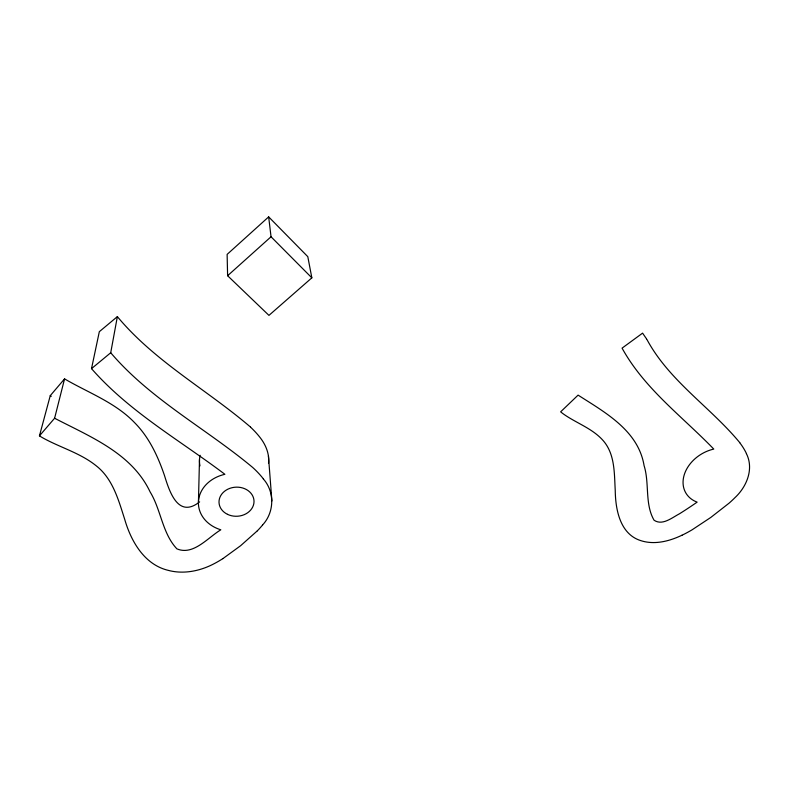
<?xml version="1.0" encoding="UTF-8"?>
<svg xmlns="http://www.w3.org/2000/svg" width="789" height="789" viewBox="0 0 789 789"><rect width="100%" height="100%" fill="white"/><g stroke="black" fill="none" stroke-linecap="round" stroke-linejoin="round"><path stroke-width="1.18" d="M198.453 501.469L199.489 459.504M268.536 463.202C269.572 454.188 265.952 445.262 260.577 438.171A99.838 83.062 1.5 0 0 250.547 427.174M199.637 501.863C178.136 518.906 169.497 491.754 164.457 475.432C157.918 456.298 149.17 437.412 134.781 422.855C115.342 402.479 88.368 392.794 64.56 378.878L54.609 418.239C90.222 436.771 131.842 453.182 150.117 491.932C161.094 509.832 162.258 533.305 176.884 548.838C193.216 555.89 207.842 537.595 220.831 529.804A35.081 29.134 -2.7 0 1 198.473 501.173A35.081 29.134 -2.7 0 1 224.895 474.307C179.616 440.104 129.307 411.819 91.514 368.641L110.716 352.752L117.364 316.626C154.713 361.54 206.767 389.569 250.596 427.135M91.514 368.641L99.325 331.686L117.364 316.626M222.814 558.651A111.574 92.293 2.8 0 1 212.872 564.352C199.213 571.246 183.127 574.382 168.136 570.329C144.348 564.618 130.994 541.224 124.701 519.31C118.518 500.088 112.817 478.676 96.1 465.717C80.784 453.379 61.503 447.925 44.391 438.743A82.401 70.211 12 0 1 39.45 435.863L50.259 395.664L64.56 378.878M262.559 524.991C274.394 512.377 274.917 491.892 263.309 478.913M39.45 435.863L54.609 418.239M257.372 530.8L240.625 545.702L222.833 558.661M268.664 216.876L227.124 254.393L227.607 275.726L268.95 315.383L311.842 277.846L307.799 256.662L268.664 216.876L271.041 236.769L311.842 277.846M227.607 275.726L271.041 236.769M681.982 535.218C669.319 541.274 654.436 545.12 640.668 540.593C619.947 534.025 615.479 509.398 615.242 490.452C614.256 473.578 615.095 454.434 603.368 440.834C592.864 428.723 577.173 423.496 564.273 414.59A75.813 63.199 -32.8 0 1 560.644 411.838L578.09 395.121C605.252 412.548 638.271 430.528 644.09 465.648C649.633 483.302 644.613 503.944 654.061 520.217C662.395 525.898 671.893 517.752 679.398 513.826C685.414 510.098 691.302 506.144 697.141 502.139A33.473 25.652 -30.5 0 1 684.28 474.672A33.473 25.652 -30.5 0 1 713.779 449.079C682.169 416.365 644.445 388.74 622.077 348.136L642.581 333.136L646.566 338.915M110.716 352.752C150.699 399.638 205.998 428.476 252.727 467.492A105.963 86.218 0.4 0 1 263.378 478.874M739.786 442.659C710.317 406.966 669.151 380.988 646.862 339.359M746.384 453.606C754.136 468.922 746.68 486.803 734.924 497.691A89.709 70.369 -30.2 0 1 728.997 503.224L710.771 517.456L692.081 529.823A104.395 82.589 -29 0 1 681.982 535.238M268.438 456.091L271.889 501.005M739.727 442.708A99.503 77.184 -27.8 0 1 746.463 453.567M199.962 465.885A33.049 28.049 -1.7 0 1 200.12 455.292M262.579 525.001A95.055 79.294 1.1 0 1 257.362 530.79M51.275 396.315A77.273 66.927 14 0 1 50.259 395.674M227.488 514.329A17.516 14.557 -2.9 0 0 254.019 501.696A17.516 14.557 -2.9 0 0 228.031 489.101A17.516 14.557 -2.9 0 0 227.488 514.329"/></g></svg>
